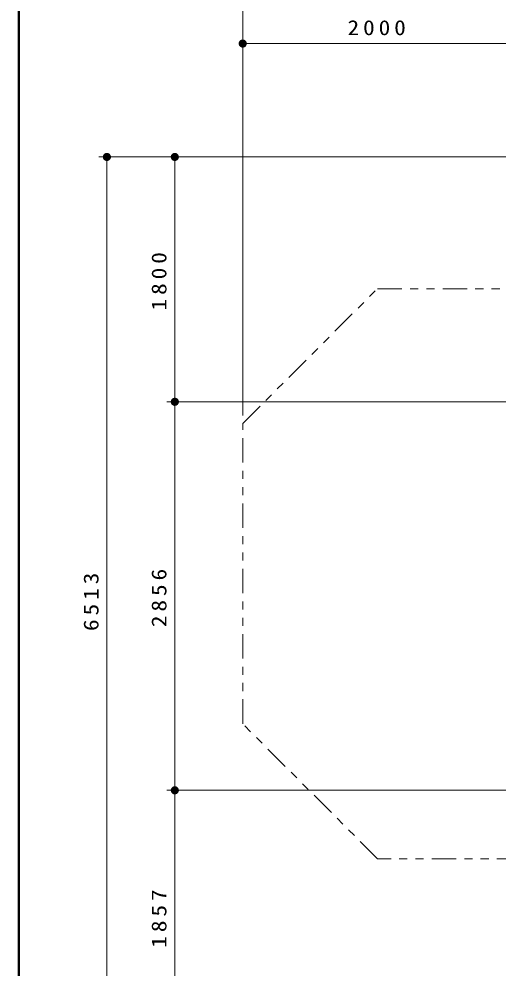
# Model space of a CAD drawing. Units: millimetres on the paper, scale 1:60. Extents: x -385 to 0, y -594 to 267.
# Drawn here: x -385 to -326.2, y 92.3 to 208.6 of the extents above; entities that cross this region are included whole.
import ezdxf

# ---------------------------------------------------------------- set-up
doc = ezdxf.new("R2010")
doc.units = ezdxf.units.MM
doc.linetypes.add('USER3', pattern=[8, 3, -1, 1, -1, 1, -1])
doc.layers.add('1_60', color=7, linetype='Continuous', lineweight=25)
doc.layers.add('NAKAMURA図枠', color=7, linetype='Continuous', lineweight=13)
doc.styles.add('ＭＳ ゴシック', font='')
doc.styles.get('ＭＳ ゴシック').set_extended_font_data('MS Gothic')

# ---------------------------------------------------------------- blocks, each defined once
blk = doc.blocks.new('filled_dot')
at = {"color": 0, "linetype": 'Continuous', "lineweight": -2, "const_width": 1.25}
blk.add_lwpolyline([(-0.625, 0, 1), (0.625, 0, 1)], format="xyb", close=True, dxfattribs=at)

msp = doc.modelspace()

# ---------------------------------------------------------------- linework, layer by layer
at = {"layer": '1_60', "lineweight": 13}
for p, q in [((-357.545, 160.039), (-357.545, 214.934)), ((-357.545, 205.6), (-324.211, 205.6)), ((-250.524, 191.708), (-375.211, 191.708)), ((-374.211, 83.162), (-374.211, 191.708)), ((-250.524, 191.708), (-366.878, 191.708)), ((-365.878, 161.708), (-365.878, 191.708)), ((-243.321, 161.708), (-366.878, 161.708)), ((-243.321, 161.708), (-366.878, 161.708)), ((-365.878, 114.11), (-365.878, 161.708)), ((-274.061, 114.11), (-366.878, 114.11)), ((-274.061, 114.11), (-366.878, 114.11)), ((-365.878, 83.162), (-365.878, 114.11))]:
    msp.add_line(p, q, dxfattribs=at)
at = {"layer": '1_60', "color": 2, "linetype": 'USER3', "lineweight": 13}
msp.add_lwpolyline([(-132.694, 140.064), (-132.694, 102.518), (-152.05, 83.162), (-184.701, 83.162), (-191.656, 90.075), (-234.421, 90.075), (-240.467, 84.03), (-285.655, 84.03), (-307.357, 105.732), (-341.018, 105.732), (-357.545, 122.258), (-357.545, 159.039), (-341.018, 175.565), (-296.405, 175.565), (-281.455, 190.515), (-250.717, 190.515), (-249.524, 191.708), (-204.653, 191.708), (-190.175, 177.23), (-169.837, 177.23)], close=True, dxfattribs=at)
at = {"layer": 'NAKAMURA図枠', "lineweight": 50}
msp.add_line((-385, 267), (-385, 0), dxfattribs=at)

# ---------------------------------------------------------------- block references
at = {"layer": '1_60', "lineweight": 13, "xscale": 0.4, "yscale": 0.4}
msp.add_blockref('filled_dot', (-357.545, 205.6), dxfattribs=at)
for p, rotation in [((-374.211, 191.708), 270), ((-365.878, 191.708), 270), ((-365.878, 161.708), 90), ((-365.878, 161.708), 270), ((-365.878, 114.11), 90), ((-365.878, 114.11), 270)]:
    msp.add_blockref('filled_dot', p, dxfattribs=dict(at, rotation=rotation))

# ---------------------------------------------------------------- texts
at = {"layer": '1_60', "insert": (-340.878, 206.6), "char_height": 1.833, "attachment_point": 8, "style": 'ＭＳ ゴシック'}
msp.add_mtext('\\T1.33;\\W1.15;2000', dxfattribs=at)
at = {"layer": '1_60', "char_height": 1.833, "attachment_point": 8, "rotation": 90, "style": 'ＭＳ ゴシック'}
for s, insert in [('\\T1.33;\\W1.15;1800', (-366.878, 176.708)), ('\\T1.33;\\W1.15;2856', (-366.878, 137.909)), ('\\T1.33;\\W1.15;6513', (-375.211, 137.435)), ('\\T1.33;\\W1.15;1857', (-366.878, 98.636))]:
    msp.add_mtext(s, dxfattribs=dict(at, insert=insert))

doc.saveas('drawing.dxf')
